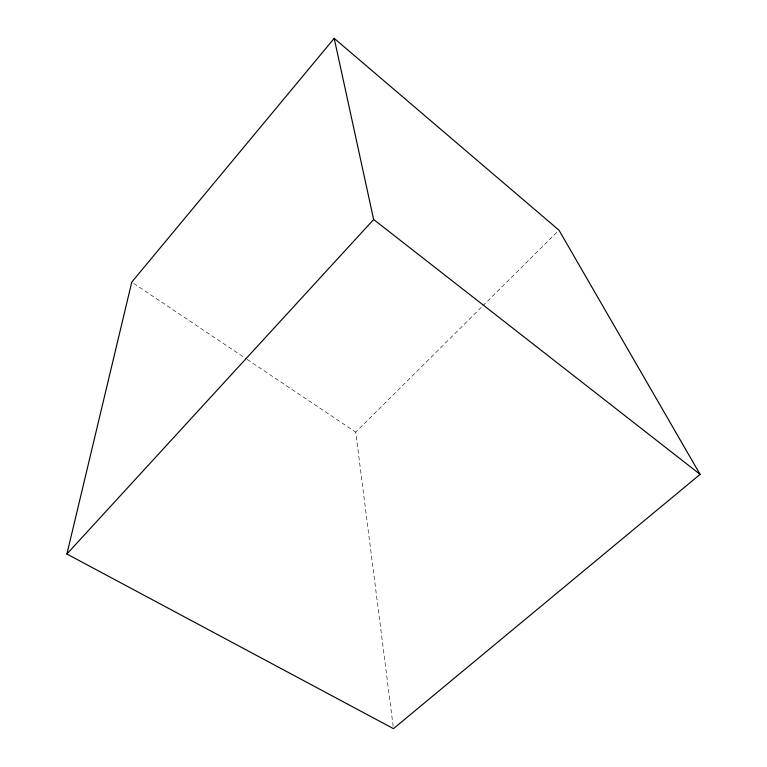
<?xml version="1.0" encoding="UTF-8"?>
<svg xmlns="http://www.w3.org/2000/svg" width="767" height="767" viewBox="0 0 767 767"><rect width="100%" height="100%" fill="white"/><g stroke="black" fill="none" stroke-linecap="round" stroke-linejoin="round"><path stroke-width="0.58" stroke-dasharray="3.83 2.88" d="M393.155 726.282L355.715 432.147L481.906 306.762M482.75 305.918L558.127 231.02M133.746 283.454L246.226 358.803M247.223 359.464L355.715 432.147"/><path stroke-width="1.15" d="M66.902 554.004L131.761 282.122L334.201 38.35L558.98 230.177L700.098 474.37L393.452 728.65L66.902 554.004L373.644 219.506L334.201 38.35M373.644 219.506L700.098 474.37"/></g></svg>
